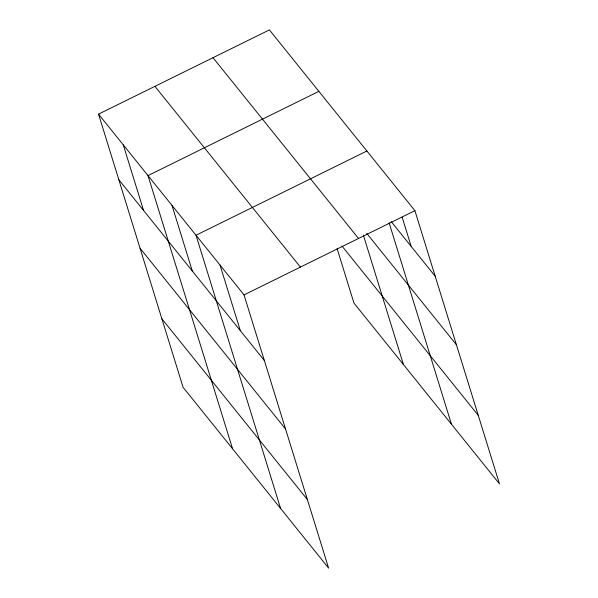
<?xml version="1.0" encoding="UTF-8"?>
<svg xmlns="http://www.w3.org/2000/svg" width="598" height="598" viewBox="0 0 598 598"><rect width="100%" height="100%" fill="white"/><g stroke="black" fill="none" stroke-linecap="round" stroke-linejoin="round"><path stroke-width="0.9" d="M98.528 114.128L244.029 294.896L328.601 568.1L183.1 387.332L98.528 114.128L269.399 29.9L414.9 210.668L499.472 483.872L353.971 303.104L337.115 248.648M318.869 91.359L147.998 175.588L232.57 448.792M366.888 151.017L196.017 235.238L280.589 508.45M244.029 294.896L414.9 210.668M391.294 221.709L435.209 276.276M366.828 233.474L456.416 344.784M213.008 57.692L358.516 238.46M341.966 246.032L478.265 415.363M154.912 86.329L300.42 267.097M118.83 179.729L264.338 360.497M140.044 248.237L285.545 429.005M161.894 318.824L307.394 499.592M402.148 217.186L411.2 246.443M389.096 222.77L451.46 424.221M363.39 235.178L403.441 364.571M220.027 265.064L240.329 330.672M172.007 205.413L192.317 271.021M123.263 144.858L143.572 210.459"/></g></svg>
